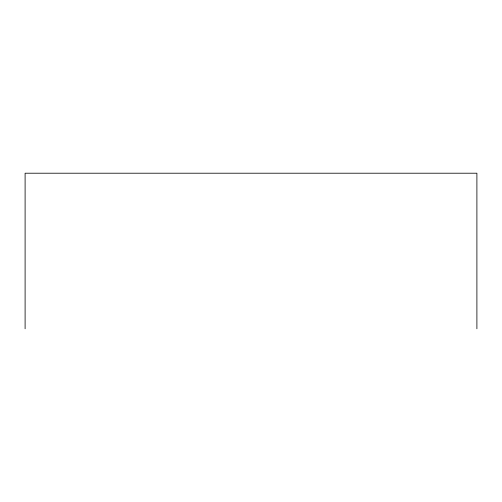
<?xml version="1.0" encoding="UTF-8"?>
<svg xmlns="http://www.w3.org/2000/svg" width="502" height="502" viewBox="0 0 502 502"><rect width="100%" height="100%" fill="white"/><g stroke="black" fill="none" stroke-linecap="round" stroke-linejoin="round"><path stroke-width="0.75" d="M476.9 328.791L476.9 173.209L25.1 173.209L25.1 328.791"/></g></svg>
